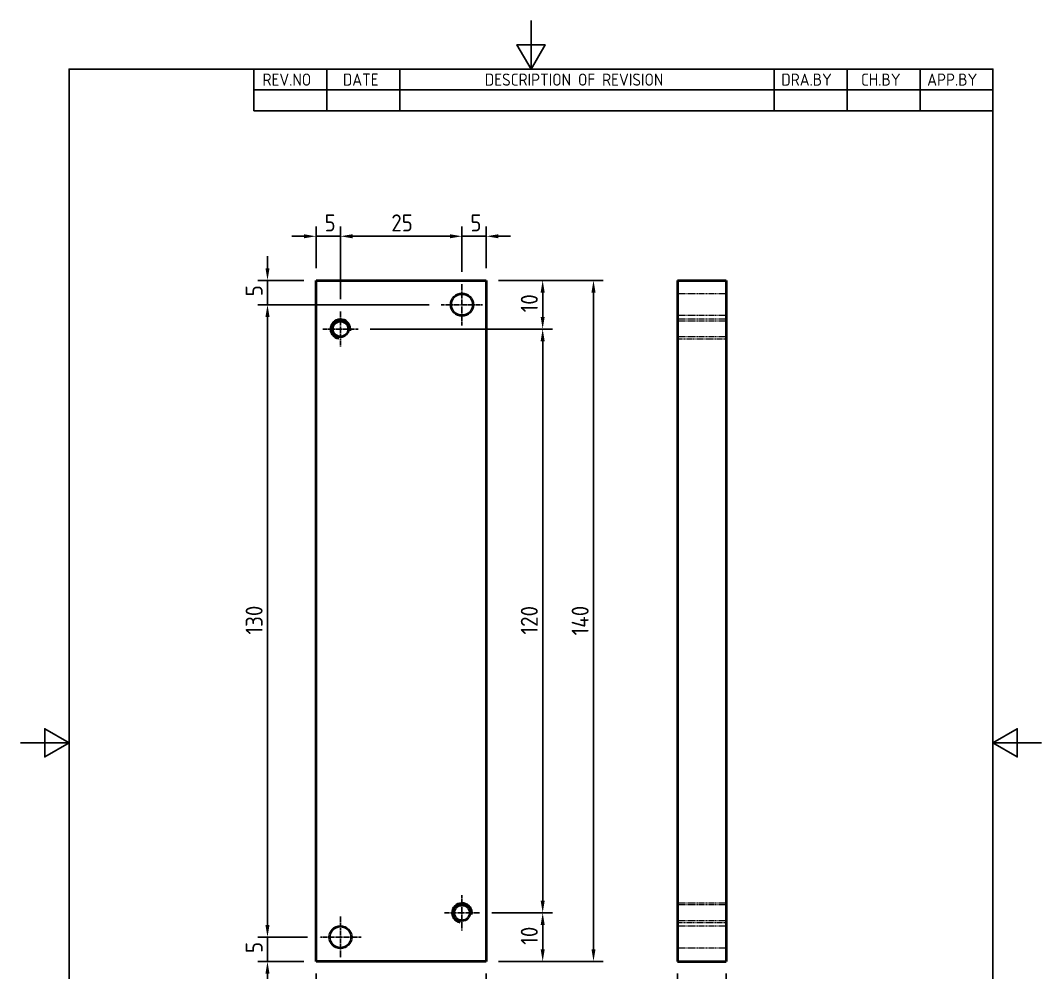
# Model space of a CAD drawing. Header units: millimetres. Extents: x 0 to 210, y 0 to 297.
# Drawn here: x 0 to 210, y 101.3 to 297 of the extents above; entities that cross this region are included whole.
import ezdxf

# ---------------------------------------------------------------- set-up
doc = ezdxf.new("R2010")
doc.units = ezdxf.units.MM
doc.linetypes.add('CHAIN', pattern=[0.7087, 0.4724, -0.0591, 0.1181, -0.0591])
doc.linetypes.add('DASHED', pattern=[0.2067, 0.1654, -0.0413])
doc.layers.get('0').update_dxf_attribs({"color": 3, "lineweight": 25, "true_color": 0x00ff00})
for name, color, linetype, lineweight, true_color in [('가려진 것(ISO)', 2, 'DASHED', 18, 0xffff00), ('가시적인 것(ISO)', 3, 'Continuous', 40, 0x00ff00), ('가시적인 좁은 것(ISO)', 3, 'Continuous', 35, 0x00ff00), ('기호(ISO)', 5, 'Continuous', 25, 0x0000ff), ('중심 표식(ISO)', 1, 'Continuous', 25, 0xff0000), ('치수(ISO)', 2, 'Continuous', 25, 0xffff00)]:
    doc.layers.add(name, color=color, linetype=linetype, lineweight=lineweight, true_color=true_color)
doc.layers.add('경계(ISO)', color=7, linetype='Continuous', lineweight=25)
doc.styles.add('ISO ProportionalPSTEK', font='isocp.shx')
doc.styles.add('치수 텍스트_PSTEK_POSCO', font='isocp.shx')
doc.dimstyles.new('치수_PSTEK_POSCO', dxfattribs={"dimtxt": 3.5, "dimasz": 2.5, "dimexe": 2, "dimexo": 2.5, "dimgap": 1, "dimtad": 1, "dimrnd": 1e-08, "dimdsep": 46, "dimtxsty": '치수 텍스트_PSTEK_POSCO', "dimcen": 0.09, "dimdle": 10, "dimclrd": 7, "dimclre": 7, "dimclrt": 2, "dimadec": 1, "dimazin": 2, "dimtfac": 1, "dimtmove": 0, "dimatfit": 3, "dimfxl": 1, "dimtolj": 1, "dimlwd": -1, "dimlwe": -1, "dimarcsym": 0})

# ---------------------------------------------------------------- blocks, each defined once
blk = doc.blocks.new('경계 Default Border')
at = {"layer": '경계(ISO)', "flags": 128}
for points in [[(105, 297.0000076293945), (105, 287.0000076293945), (102.1132469177246, 292.0000076293945), (107.8867530822754, 292.0000076293945), (105, 287.0000076293945)], [(10, 10), (10, 287.0000076293945), (200, 287.0000076293945), (200, 10), (10, 10)], [(0, 148.5000038146973), (10, 148.5000038146973), (5, 151.3867473602295), (5, 145.6132507324219), (10, 148.5000038146973)], [(210, 148.5000038146973), (200, 148.5000038146973), (205, 151.3867473602295), (205, 145.6132507324219), (200, 148.5000038146973)]]:
    blk.add_lwpolyline(points, dxfattribs=at)
blk = doc.blocks.new('리비전 내역')
at = {"layer": '기호(ISO)'}
for p, q in [((48.00000000000001, 287.0000076293945), (200, 287.0000076293945)), ((48.00000000000001, 287.0000076293945), (48.00000000000001, 282.7200076293945)), ((63.00000000000001, 287.0000076293945), (63.00000000000001, 282.7200076293945)), ((78, 287.0000076293945), (78, 282.7200076293945)), ((155, 287.0000076293945), (155, 282.7200076293945)), ((170, 287.0000076293945), (170, 282.7200076293945)), ((185, 287.0000076293945), (185, 282.7200076293945)), ((200, 287.0000076293945), (200, 282.7200076293945)), ((48.00000000000001, 282.7200076293945), (200, 282.7200076293945)), ((48.00000000000001, 282.7200076293945), (48.00000000000001, 278.4400076293945)), ((63.00000000000001, 282.7200076293945), (63.00000000000001, 278.4400076293945)), ((78, 282.7200076293945), (78, 278.4400076293945)), ((155, 282.7200076293945), (155, 278.4400076293945)), ((170, 282.7200076293945), (170, 278.4400076293945)), ((185, 282.7200076293945), (185, 278.4400076293945)), ((200, 282.7200076293945), (200, 278.4400076293945)), ((48.00000000000001, 278.4400076293945), (200, 278.4400076293945))]:
    blk.add_line(p, q, dxfattribs=at)
at = {"layer": '기호(ISO)', "color": 2, "true_color": 0xffff00, "char_height": 2.5, "attachment_point": 7, "style": 'ISO ProportionalPSTEK'}
for s, insert in [('REV.NO', (49.7871163682308, 283.5831900503393)), ('DATE', (66.31423177283666, 283.5831900503393)), ('DESCRIPTION OF REVISION', (95.50702043336295, 283.5831900503393)), ('DRA.BY', (156.4757339553203, 283.5831900503393)), ('CH.BY', (172.8642915086116, 283.5831900503393)), ('APP.BY', (186.4777339604403, 283.5831900503393))]:
    blk.add_mtext(s, dxfattribs=dict(at, insert=insert))
blk = doc.blocks.new('*D23')
at = {"layer": 'Defpoints', "color": 0, "transparency": 16777216}
for p in [(86.55931769211676, 238.5626245877805), (50.80931769211681, 108.5626245877805), (61.55931769211677, 108.5626245877805)]:
    blk.add_point(p, dxfattribs=at)
at = {"layer": '치수(ISO)', "color": 7, "transparency": 16777216}
for p, q in [((84.05931769211676, 238.5626245877805), (48.80931769211684, 238.5626245877805)), ((50.80931769211684, 236.0626245877805), (50.80931769211681, 111.0626245877805)), ((59.05931769211677, 108.5626245877805), (48.80931769211681, 108.5626245877805))]:
    blk.add_line(p, q, dxfattribs=at)
for points in [[(50.39265102545017, 236.0626245877805), (51.2259843587835, 236.0626245877805), (50.80931769211684, 238.5626245877805)], [(50.39265102545014, 111.0626245877805), (51.22598435878347, 111.0626245877805), (50.80931769211681, 108.5626245877805)]]:
    blk.add_solid(points, dxfattribs=at)
at = {"layer": '치수(ISO)', "color": 2, "transparency": 16777216, "insert": (48.05931769211679, 170.7612466350246), "char_height": 3.5, "attachment_point": 4, "rotation": 90, "style": '치수 텍스트_PSTEK_POSCO'}
blk.add_mtext('\\A1;130', dxfattribs=at)
blk = doc.blocks.new('*D24')
at = {"layer": 'Defpoints', "color": 0, "transparency": 16777216}
for p in [(69.4303176921168, 233.5626245877805), (94.43031769211677, 113.5626245877805), (107.402535976961, 113.5626245877805)]:
    blk.add_point(p, dxfattribs=at)
at = {"layer": '치수(ISO)', "color": 7, "transparency": 16777216}
for p, q in [((71.9303176921168, 233.5626245877805), (109.4025359769611, 233.5626245877805)), ((107.4025359769611, 231.0626245877805), (107.402535976961, 116.0626245877805)), ((96.93031769211677, 113.5626245877805), (109.402535976961, 113.5626245877805))]:
    blk.add_line(p, q, dxfattribs=at)
for points in [[(106.9858693102944, 231.0626245877805), (107.8192026436277, 231.0626245877805), (107.4025359769611, 233.5626245877805)], [(106.9858693102944, 116.0626245877805), (107.8192026436277, 116.0626245877805), (107.402535976961, 113.5626245877805)]]:
    blk.add_solid(points, dxfattribs=at)
at = {"layer": '치수(ISO)', "color": 2, "transparency": 16777216, "insert": (104.652191488772, 170.7612466350246), "char_height": 3.5, "attachment_point": 4, "rotation": 90, "style": '치수 텍스트_PSTEK_POSCO'}
blk.add_mtext('\\A1;120', dxfattribs=at)
blk = doc.blocks.new('*D25')
at = {"layer": 'Defpoints', "color": 0, "transparency": 16777216}
for p in [(50.80931769211681, 108.5626245877805), (61.55931769211677, 108.5626245877805), (60.80931769211679, 103.5626245877805)]:
    blk.add_point(p, dxfattribs=at)
at = {"layer": '치수(ISO)', "color": 7, "transparency": 16777216}
for p, q in [((50.80931769211681, 111.0626245877805), (50.80931769211681, 113.5626245877805)), ((59.05931769211677, 108.5626245877805), (48.80931769211681, 108.5626245877805)), ((50.80931769211681, 103.5626245877805), (50.80931769211681, 108.5626245877805)), ((58.30931769211679, 103.5626245877805), (48.80931769211681, 103.5626245877805)), ((50.80931769211681, 101.0626245877805), (50.80931769211681, 98.56262458778048))]:
    blk.add_line(p, q, dxfattribs=at)
for points in [[(50.39265102545014, 111.0626245877805), (51.22598435878347, 111.0626245877805), (50.80931769211681, 108.5626245877805)], [(50.39265102545014, 101.0626245877805), (51.22598435878347, 101.0626245877805), (50.80931769211681, 103.5626245877805)]]:
    blk.add_solid(points, dxfattribs=at)
at = {"layer": '치수(ISO)', "color": 2, "transparency": 16777216, "insert": (48.05931769211679, 105.2901372143652), "char_height": 3.5, "attachment_point": 4, "rotation": 90, "style": '치수 텍스트_PSTEK_POSCO'}
blk.add_mtext('\\A1;5', dxfattribs=at)
blk = doc.blocks.new('*D26')
at = {"layer": 'Defpoints', "color": 0, "transparency": 16777216}
for p in [(50.80931769211684, 243.5626245877805), (60.8093176921168, 243.5626245877805), (86.55931769211676, 238.5626245877805)]:
    blk.add_point(p, dxfattribs=at)
at = {"layer": '치수(ISO)', "color": 7, "transparency": 16777216}
for p, q in [((50.80931769211684, 246.0626245877805), (50.80931769211684, 248.5626245877805)), ((58.3093176921168, 243.5626245877805), (48.80931769211684, 243.5626245877805)), ((50.80931769211683, 238.5626245877805), (50.80931769211684, 243.5626245877805)), ((84.05931769211676, 238.5626245877805), (48.80931769211683, 238.5626245877805)), ((50.80931769211683, 236.0626245877805), (50.80931769211683, 233.5626245877805))]:
    blk.add_line(p, q, dxfattribs=at)
for points in [[(50.39265102545017, 246.0626245877805), (51.2259843587835, 246.0626245877805), (50.80931769211684, 243.5626245877805)], [(50.39265102545016, 236.0626245877805), (51.22598435878349, 236.0626245877805), (50.80931769211683, 238.5626245877805)]]:
    blk.add_solid(points, dxfattribs=at)
at = {"layer": '치수(ISO)', "color": 2, "transparency": 16777216, "insert": (48.05931769211679, 240.2901372143652), "char_height": 3.5, "attachment_point": 4, "rotation": 90, "style": '치수 텍스트_PSTEK_POSCO'}
blk.add_mtext('\\A1;5', dxfattribs=at)
blk = doc.blocks.new('*D27')
at = {"layer": 'Defpoints', "color": 0, "transparency": 16777216}
for p in [(95.8093176921168, 243.5626245877805), (107.4025359769611, 243.5626245877805), (69.4303176921168, 233.5626245877805)]:
    blk.add_point(p, dxfattribs=at)
at = {"layer": '치수(ISO)', "color": 7, "transparency": 16777216}
for p, q in [((98.3093176921168, 243.5626245877805), (109.4025359769611, 243.5626245877805)), ((107.4025359769611, 236.0626245877805), (107.4025359769611, 241.0626245877805)), ((71.9303176921168, 233.5626245877805), (109.4025359769611, 233.5626245877805))]:
    blk.add_line(p, q, dxfattribs=at)
for points in [[(106.9858693102944, 241.0626245877805), (107.8192026436277, 241.0626245877805), (107.4025359769611, 243.5626245877805)], [(106.9858693102944, 236.0626245877805), (107.8192026436277, 236.0626245877805), (107.4025359769611, 233.5626245877805)]]:
    blk.add_solid(points, dxfattribs=at)
at = {"layer": '치수(ISO)', "color": 2, "transparency": 16777216, "insert": (104.652535976961, 236.9862466350246), "char_height": 3.5, "attachment_point": 4, "rotation": 90, "style": '치수 텍스트_PSTEK_POSCO'}
blk.add_mtext('\\A1;10', dxfattribs=at)
blk = doc.blocks.new('*D28')
at = {"layer": 'Defpoints', "color": 0, "transparency": 16777216}
for p in [(94.43031769211677, 113.5626245877805), (107.402535976961, 113.5626245877805), (95.80931769211676, 103.5626245877805)]:
    blk.add_point(p, dxfattribs=at)
at = {"layer": '치수(ISO)', "color": 7, "transparency": 16777216}
for p, q in [((96.93031769211677, 113.5626245877805), (109.402535976961, 113.5626245877805)), ((107.402535976961, 106.0626245877804), (107.402535976961, 111.0626245877805)), ((98.30931769211676, 103.5626245877804), (109.402535976961, 103.5626245877804))]:
    blk.add_line(p, q, dxfattribs=at)
for points in [[(106.9858693102944, 111.0626245877805), (107.8192026436277, 111.0626245877805), (107.402535976961, 113.5626245877805)], [(106.9858693102944, 106.0626245877804), (107.8192026436277, 106.0626245877804), (107.402535976961, 103.5626245877804)]]:
    blk.add_solid(points, dxfattribs=at)
at = {"layer": '치수(ISO)', "color": 2, "transparency": 16777216, "insert": (104.652535976961, 106.9862466350246), "char_height": 3.5, "attachment_point": 4, "rotation": 90, "style": '치수 텍스트_PSTEK_POSCO'}
blk.add_mtext('\\A1;10', dxfattribs=at)
blk = doc.blocks.new('*D29')
at = {"layer": 'Defpoints', "color": 0, "transparency": 16777216}
for p in [(65.80931769211679, 252.6311065629909), (60.8093176921168, 243.5626245877805), (65.80931769211679, 237.1836245877805)]:
    blk.add_point(p, dxfattribs=at)
at = {"layer": '치수(ISO)', "color": 7, "transparency": 16777216}
for p, q in [((60.8093176921168, 246.0626245877805), (60.8093176921168, 254.6311065629909)), ((65.80931769211679, 239.6836245877805), (65.80931769211679, 254.6311065629909)), ((58.3093176921168, 252.6311065629909), (55.8093176921168, 252.6311065629909)), ((60.8093176921168, 252.6311065629909), (65.80931769211679, 252.6311065629909)), ((68.30931769211679, 252.6311065629909), (70.80931769211679, 252.6311065629909))]:
    blk.add_line(p, q, dxfattribs=at)
for points in [[(58.3093176921168, 253.0477732296575), (58.3093176921168, 252.2144398963242), (60.8093176921168, 252.6311065629909)], [(68.30931769211679, 253.0477732296575), (68.30931769211679, 252.2144398963242), (65.80931769211679, 252.6311065629909)]]:
    blk.add_solid(points, dxfattribs=at)
at = {"layer": '치수(ISO)', "color": 2, "transparency": 16777216, "insert": (62.5368303187015, 255.3811065629909), "char_height": 3.5, "attachment_point": 4, "style": '치수 텍스트_PSTEK_POSCO'}
blk.add_mtext('\\A1;5', dxfattribs=at)
blk = doc.blocks.new('*D30')
at = {"layer": 'Defpoints', "color": 0, "transparency": 16777216}
for p in [(90.80931769211676, 252.6311065629909), (90.80931769211676, 242.8126245877805), (65.80931769211679, 237.1836245877805)]:
    blk.add_point(p, dxfattribs=at)
at = {"layer": '치수(ISO)', "color": 7, "transparency": 16777216}
for p, q in [((65.80931769211679, 239.6836245877805), (65.80931769211679, 254.6311065629909)), ((90.80931769211676, 245.3126245877805), (90.80931769211676, 254.6311065629909)), ((68.30931769211679, 252.6311065629909), (88.30931769211676, 252.6311065629909))]:
    blk.add_line(p, q, dxfattribs=at)
for points in [[(68.30931769211679, 253.0477732296575), (68.30931769211679, 252.2144398963242), (65.80931769211679, 252.6311065629909)], [(88.30931769211676, 253.0477732296575), (88.30931769211676, 252.2144398963242), (90.80931769211676, 252.6311065629909)]]:
    blk.add_solid(points, dxfattribs=at)
at = {"layer": '치수(ISO)', "color": 2, "transparency": 16777216, "insert": (76.26739134232355, 255.3814510511798), "char_height": 3.5, "attachment_point": 4, "style": '치수 텍스트_PSTEK_POSCO'}
blk.add_mtext('\\A1;25', dxfattribs=at)
blk = doc.blocks.new('*D31')
at = {"layer": 'Defpoints', "color": 0, "transparency": 16777216}
for p in [(95.8093176921168, 252.6311065629909), (90.80931769211676, 242.8126245877805), (95.8093176921168, 243.5626245877804)]:
    blk.add_point(p, dxfattribs=at)
at = {"layer": '치수(ISO)', "color": 7, "transparency": 16777216}
for p, q in [((90.80931769211676, 245.3126245877805), (90.80931769211676, 254.6311065629909)), ((95.8093176921168, 246.0626245877804), (95.8093176921168, 254.6311065629909)), ((88.30931769211676, 252.6311065629909), (85.80931769211676, 252.6311065629909)), ((90.80931769211676, 252.6311065629909), (95.8093176921168, 252.6311065629909)), ((98.3093176921168, 252.6311065629909), (100.8093176921168, 252.6311065629909))]:
    blk.add_line(p, q, dxfattribs=at)
for points in [[(88.30931769211676, 253.0477732296575), (88.30931769211676, 252.2144398963242), (90.80931769211676, 252.6311065629909)], [(98.3093176921168, 253.0477732296575), (98.3093176921168, 252.2144398963242), (95.8093176921168, 252.6311065629909)]]:
    blk.add_solid(points, dxfattribs=at)
at = {"layer": '치수(ISO)', "color": 2, "transparency": 16777216, "insert": (92.5368303187015, 255.3811065629909), "char_height": 3.5, "attachment_point": 4, "style": '치수 텍스트_PSTEK_POSCO'}
blk.add_mtext('\\A1;5', dxfattribs=at)
blk = doc.blocks.new('*D32')
at = {"layer": 'Defpoints', "color": 0, "transparency": 16777216}
for p in [(135.1576043196608, 103.5626245877805), (145.1576043196608, 103.5626245877805), (145.1576043196608, 91.94628407498065)]:
    blk.add_point(p, dxfattribs=at)
at = {"layer": '치수(ISO)', "color": 7, "transparency": 16777216}
for p, q in [((135.1576043196608, 101.0626245877805), (135.1576043196608, 89.94628407498065)), ((145.1576043196608, 101.0626245877805), (145.1576043196608, 89.94628407498065)), ((137.6576043196608, 91.94628407498065), (142.6576043196608, 91.94628407498065))]:
    blk.add_line(p, q, dxfattribs=at)
for points in [[(137.6576043196608, 92.36295074164732), (137.6576043196608, 91.52961740831398), (135.1576043196608, 91.94628407498065)], [(142.6576043196608, 92.36295074164732), (142.6576043196608, 91.52961740831398), (145.1576043196608, 91.94628407498065)]]:
    blk.add_solid(points, dxfattribs=at)
at = {"layer": '치수(ISO)', "color": 2, "transparency": 16777216, "insert": (138.5812263669049, 94.69628407498065), "char_height": 3.5, "attachment_point": 4, "style": '치수 텍스트_PSTEK_POSCO'}
blk.add_mtext('\\A1;10', dxfattribs=at)
blk = doc.blocks.new('*D33')
at = {"layer": 'Defpoints', "color": 0, "transparency": 16777216}
for p in [(60.80931769211677, 103.5626245877805), (95.80931769211676, 103.5626245877805), (60.80931769211677, 93.56262458778048)]:
    blk.add_point(p, dxfattribs=at)
at = {"layer": '치수(ISO)', "color": 7, "transparency": 16777216}
for p, q in [((60.80931769211677, 101.0626245877805), (60.80931769211677, 91.56262458778048)), ((95.80931769211676, 101.0626245877805), (95.80931769211676, 91.56262458778048)), ((93.30931769211676, 93.56262458778048), (63.30931769211677, 93.56262458778048))]:
    blk.add_line(p, q, dxfattribs=at)
for points in [[(63.30931769211677, 93.97929125444715), (63.30931769211677, 93.1459579211138), (60.80931769211677, 93.56262458778048)], [(93.30931769211676, 93.97929125444715), (93.30931769211676, 93.1459579211138), (95.80931769211676, 93.56262458778048)]]:
    blk.add_solid(points, dxfattribs=at)
at = {"layer": '치수(ISO)', "color": 2, "transparency": 16777216, "insert": (76.31183031870147, 96.31262458778048), "char_height": 3.5, "attachment_point": 4, "style": '치수 텍스트_PSTEK_POSCO'}
blk.add_mtext('\\A1;35', dxfattribs=at)
blk = doc.blocks.new('*D34')
at = {"layer": 'Defpoints', "color": 0, "transparency": 16777216}
for p in [(95.8093176921168, 243.5626245877805), (95.80931769211676, 103.5626245877805), (117.8531956253463, 103.5626245877804)]:
    blk.add_point(p, dxfattribs=at)
at = {"layer": '치수(ISO)', "color": 7, "transparency": 16777216}
for p, q in [((98.3093176921168, 243.5626245877805), (119.8531956253463, 243.5626245877805)), ((117.8531956253463, 241.0626245877805), (117.8531956253463, 106.0626245877804)), ((98.30931769211676, 103.5626245877804), (119.8531956253463, 103.5626245877804))]:
    blk.add_line(p, q, dxfattribs=at)
for points in [[(117.4365289586796, 241.0626245877805), (118.269862292013, 241.0626245877805), (117.8531956253463, 243.5626245877805)], [(117.4365289586796, 106.0626245877804), (118.2698622920129, 106.0626245877804), (117.8531956253463, 103.5626245877804)]]:
    blk.add_solid(points, dxfattribs=at)
at = {"layer": '치수(ISO)', "color": 2, "transparency": 16777216, "insert": (115.1031956253462, 170.5862466350246), "char_height": 3.5, "attachment_point": 4, "rotation": 90, "style": '치수 텍스트_PSTEK_POSCO'}
blk.add_mtext('\\A1;140', dxfattribs=at)

msp = doc.modelspace()

# ---------------------------------------------------------------- linework, layer by layer
at = {"layer": '가려진 것(ISO)'}
for p, q in [((145.1576043196593, 240.8126245877804), (135.1576043196593, 240.8126245877804)), ((145.1576043196593, 236.3126245877805), (135.1576043196593, 236.3126245877805)), ((145.1576043196519, 235.5626245877805), (135.1576043196519, 235.5626245877805)), ((145.1576043196519, 235.1836245877805), (135.1576043196519, 235.1836245877805)), ((145.1576043196519, 231.9416245877805), (135.1576043196519, 231.9416245877805)), ((135.1576043196519, 231.5626245877805), (145.1576043196519, 231.5626245877805)), ((145.1576043196594, 115.5626245877805), (135.1576043196594, 115.5626245877805)), ((145.1576043196594, 115.1836245877805), (135.1576043196594, 115.1836245877805)), ((145.1576043196594, 111.9416245877805), (135.1576043196594, 111.9416245877805)), ((135.1576043196594, 111.5626245877804), (145.1576043196594, 111.5626245877805)), ((145.1576043196519, 110.8126245877804), (135.1576043196519, 110.8126245877804)), ((145.1576043196519, 106.3126245877805), (135.1576043196519, 106.3126245877805))]:
    msp.add_line(p, q, dxfattribs=at)
at = {"layer": '가시적인 것(ISO)'}
for p, q in [((60.8093176921168, 243.5626245877805), (95.8093176921168, 243.5626245877804)), ((60.80931769211678, 103.5626245877805), (60.8093176921168, 243.5626245877805)), ((95.8093176921168, 243.5626245877804), (95.80931769211676, 103.5626245877804)), ((135.1576043196608, 243.5626245877804), (135.1576043196608, 103.5626245877804)), ((135.1576043196608, 243.5626245877804), (145.1576043196608, 243.5626245877805)), ((145.1576043196608, 243.5626245877805), (145.1576043196608, 103.5626245877805)), ((95.80931769211676, 103.5626245877805), (60.80931769211678, 103.5626245877805)), ((135.1576043196608, 103.5626245877805), (145.1576043196608, 103.5626245877805))]:
    msp.add_line(p, q, dxfattribs=at)
for centre, radius in [((90.80931769211676, 238.5626245877805), 2.25), ((65.80931769211679, 233.5626245877805), 1.621), ((90.80931769211676, 113.5626245877805), 1.621), ((65.80931769211678, 108.5626245877805), 2.25)]:
    msp.add_circle(centre, radius, dxfattribs=at)
at = {"layer": '가시적인 좁은 것(ISO)'}
for centre, start, end in [((65.80931769211679, 233.5626245877805), 350.0000000000015, 259.9999999999507), ((90.80931769211676, 113.5626245877805), 350.0000000000024, 259.9999999999513)]:
    msp.add_arc(centre, 1.999999999999996, start, end, dxfattribs=at)
at = {"layer": '중심 표식(ISO)', "linetype": 'CHAIN'}
for p, q in [((90.80931769211676, 242.8126245877805), (90.80931769211676, 234.3126245877805)), ((95.05931769211678, 238.5626245877805), (86.55931769211676, 238.5626245877805)), ((65.80931769211679, 237.1836245877805), (65.80931769211679, 229.9416245877805)), ((69.4303176921168, 233.5626245877805), (62.1883176921168, 233.5626245877805)), ((90.80931769211676, 117.1836245877805), (90.80931769211676, 109.9416245877805)), ((94.43031769211677, 113.5626245877805), (87.18831769211677, 113.5626245877805)), ((65.80931769211676, 112.8126245877805), (65.80931769211676, 104.3126245877805)), ((70.05931769211676, 108.5626245877805), (61.55931769211677, 108.5626245877805))]:
    msp.add_line(p, q, dxfattribs=at)

# ---------------------------------------------------------------- block references
msp.add_blockref('경계 Default Border', (0, 0))
at = {"layer": '기호(ISO)'}
msp.add_blockref('리비전 내역', (0, 0), dxfattribs=at)

# ---------------------------------------------------------------- dimensions: what is measured, and where the dimension line sits
at = {"layer": '치수(ISO)', "color": 7}
dim = msp.add_linear_dim(base=(65.80931769211679, 252.6311065629909), p1=(60.8093176921168, 243.5626245877805), p2=(65.80931769211679, 237.1836245877805), dimstyle='치수_PSTEK_POSCO', override={"dimdec": 2, "dimtp": 0, "dimtm": -0, "dimtdec": 2, "dimtofl": 1, "dimatfit": 1}, dxfattribs=at)
dim.commit()
dim.dimension.update_dxf_attribs({"geometry": '*D29', "text_midpoint": (63.30931769211679, 252.6311065629909), "dimtype": 160})
for base, p1, p2, angle, override, picture, middle in [((90.80931769211676, 252.6311065629909), (65.80931769211679, 237.1836245877805), (90.80931769211676, 242.8126245877805), 180, {"dimdec": 2, "dimtp": 0, "dimtm": -0, "dimtdec": 2, "dimtofl": 0, "dimatfit": 1}, '*D30', (78.30931769211679, 252.6311065629909)), ((95.8093176921168, 252.6311065629909), (90.80931769211676, 242.8126245877805), (95.8093176921168, 243.5626245877804), 180, {"dimdec": 2, "dimtp": 0, "dimtm": -0, "dimtdec": 2, "dimtofl": 1, "dimatfit": 1}, '*D31', (93.30931769211679, 252.6311065629909)), ((50.80931769211684, 243.5626245877805), (86.55931769211676, 238.5626245877805), (60.8093176921168, 243.5626245877805), 90, {"dimdec": 2, "dimtp": 0, "dimtm": -0, "dimtdec": 2, "dimtofl": 1, "dimatfit": 1}, '*D26', (50.80931769211679, 241.0626245877805)), ((107.4025359769611, 243.5626245877805), (69.4303176921168, 233.5626245877805), (95.8093176921168, 243.5626245877805), 90, {"dimdec": 2, "dimtp": 0, "dimtm": -0, "dimtdec": 2, "dimtofl": 0, "dimatfit": 1}, '*D27', (107.402535976961, 238.5626245877805)), ((117.8531956253463, 103.5626245877804), (95.8093176921168, 243.5626245877805), (95.80931769211676, 103.5626245877805), 90, {"dimdec": 2, "dimtp": 0, "dimtm": -0, "dimtdec": 2, "dimtofl": 0, "dimatfit": 1}, '*D34', (117.8531956253462, 173.5626245877805)), ((50.80931769211681, 108.5626245877805), (86.55931769211676, 238.5626245877805), (61.55931769211677, 108.5626245877805), 90, {"dimdec": 2, "dimtp": 0, "dimtm": -0, "dimtdec": 2, "dimtofl": 0, "dimatfit": 1}, '*D23', (50.80931769211679, 173.5626245877805)), ((107.402535976961, 113.5626245877805), (69.4303176921168, 233.5626245877805), (94.43031769211677, 113.5626245877805), 90, {"dimdec": 2, "dimtp": 0, "dimtm": -0, "dimtdec": 2, "dimtofl": 0, "dimatfit": 1}, '*D24', (107.402535976961, 173.5626245877805)), ((50.80931769211681, 108.5626245877805), (60.80931769211679, 103.5626245877805), (61.55931769211677, 108.5626245877805), 90, {"dimdec": 2, "dimtp": 0, "dimtm": -0, "dimtdec": 2, "dimtofl": 1, "dimatfit": 1}, '*D25', (50.80931769211679, 106.0626245877805)), ((107.402535976961, 113.5626245877805), (95.80931769211676, 103.5626245877805), (94.43031769211677, 113.5626245877805), 90, {"dimdec": 2, "dimtp": 0, "dimtm": -0, "dimtdec": 2, "dimtofl": 0, "dimatfit": 1}, '*D28', (107.402535976961, 108.5626245877805)), ((60.80931769211677, 93.56262458778048), (95.80931769211676, 103.5626245877805), (60.80931769211677, 103.5626245877805), 180, {"dimdec": 2, "dimtp": 0, "dimtm": -0, "dimtdec": 2, "dimtofl": 0, "dimatfit": 1}, '*D33', (78.30931769211676, 93.56262458778048)), ((145.1576043196608, 91.94628407498065), (135.1576043196608, 103.5626245877805), (145.1576043196608, 103.5626245877805), 180, {"dimdec": 2, "dimtp": 0, "dimtm": -0, "dimtdec": 2, "dimtofl": 0, "dimatfit": 1}, '*D32', (140.1576043196608, 91.94628407498065))]:
    dim = msp.add_linear_dim(base=base, p1=p1, p2=p2, angle=angle, dimstyle='치수_PSTEK_POSCO', override=override, dxfattribs=at)
    dim.commit()
    dim.dimension.update_dxf_attribs({"geometry": picture, "text_midpoint": middle, "dimtype": 160})

doc.saveas('drawing.dxf')
